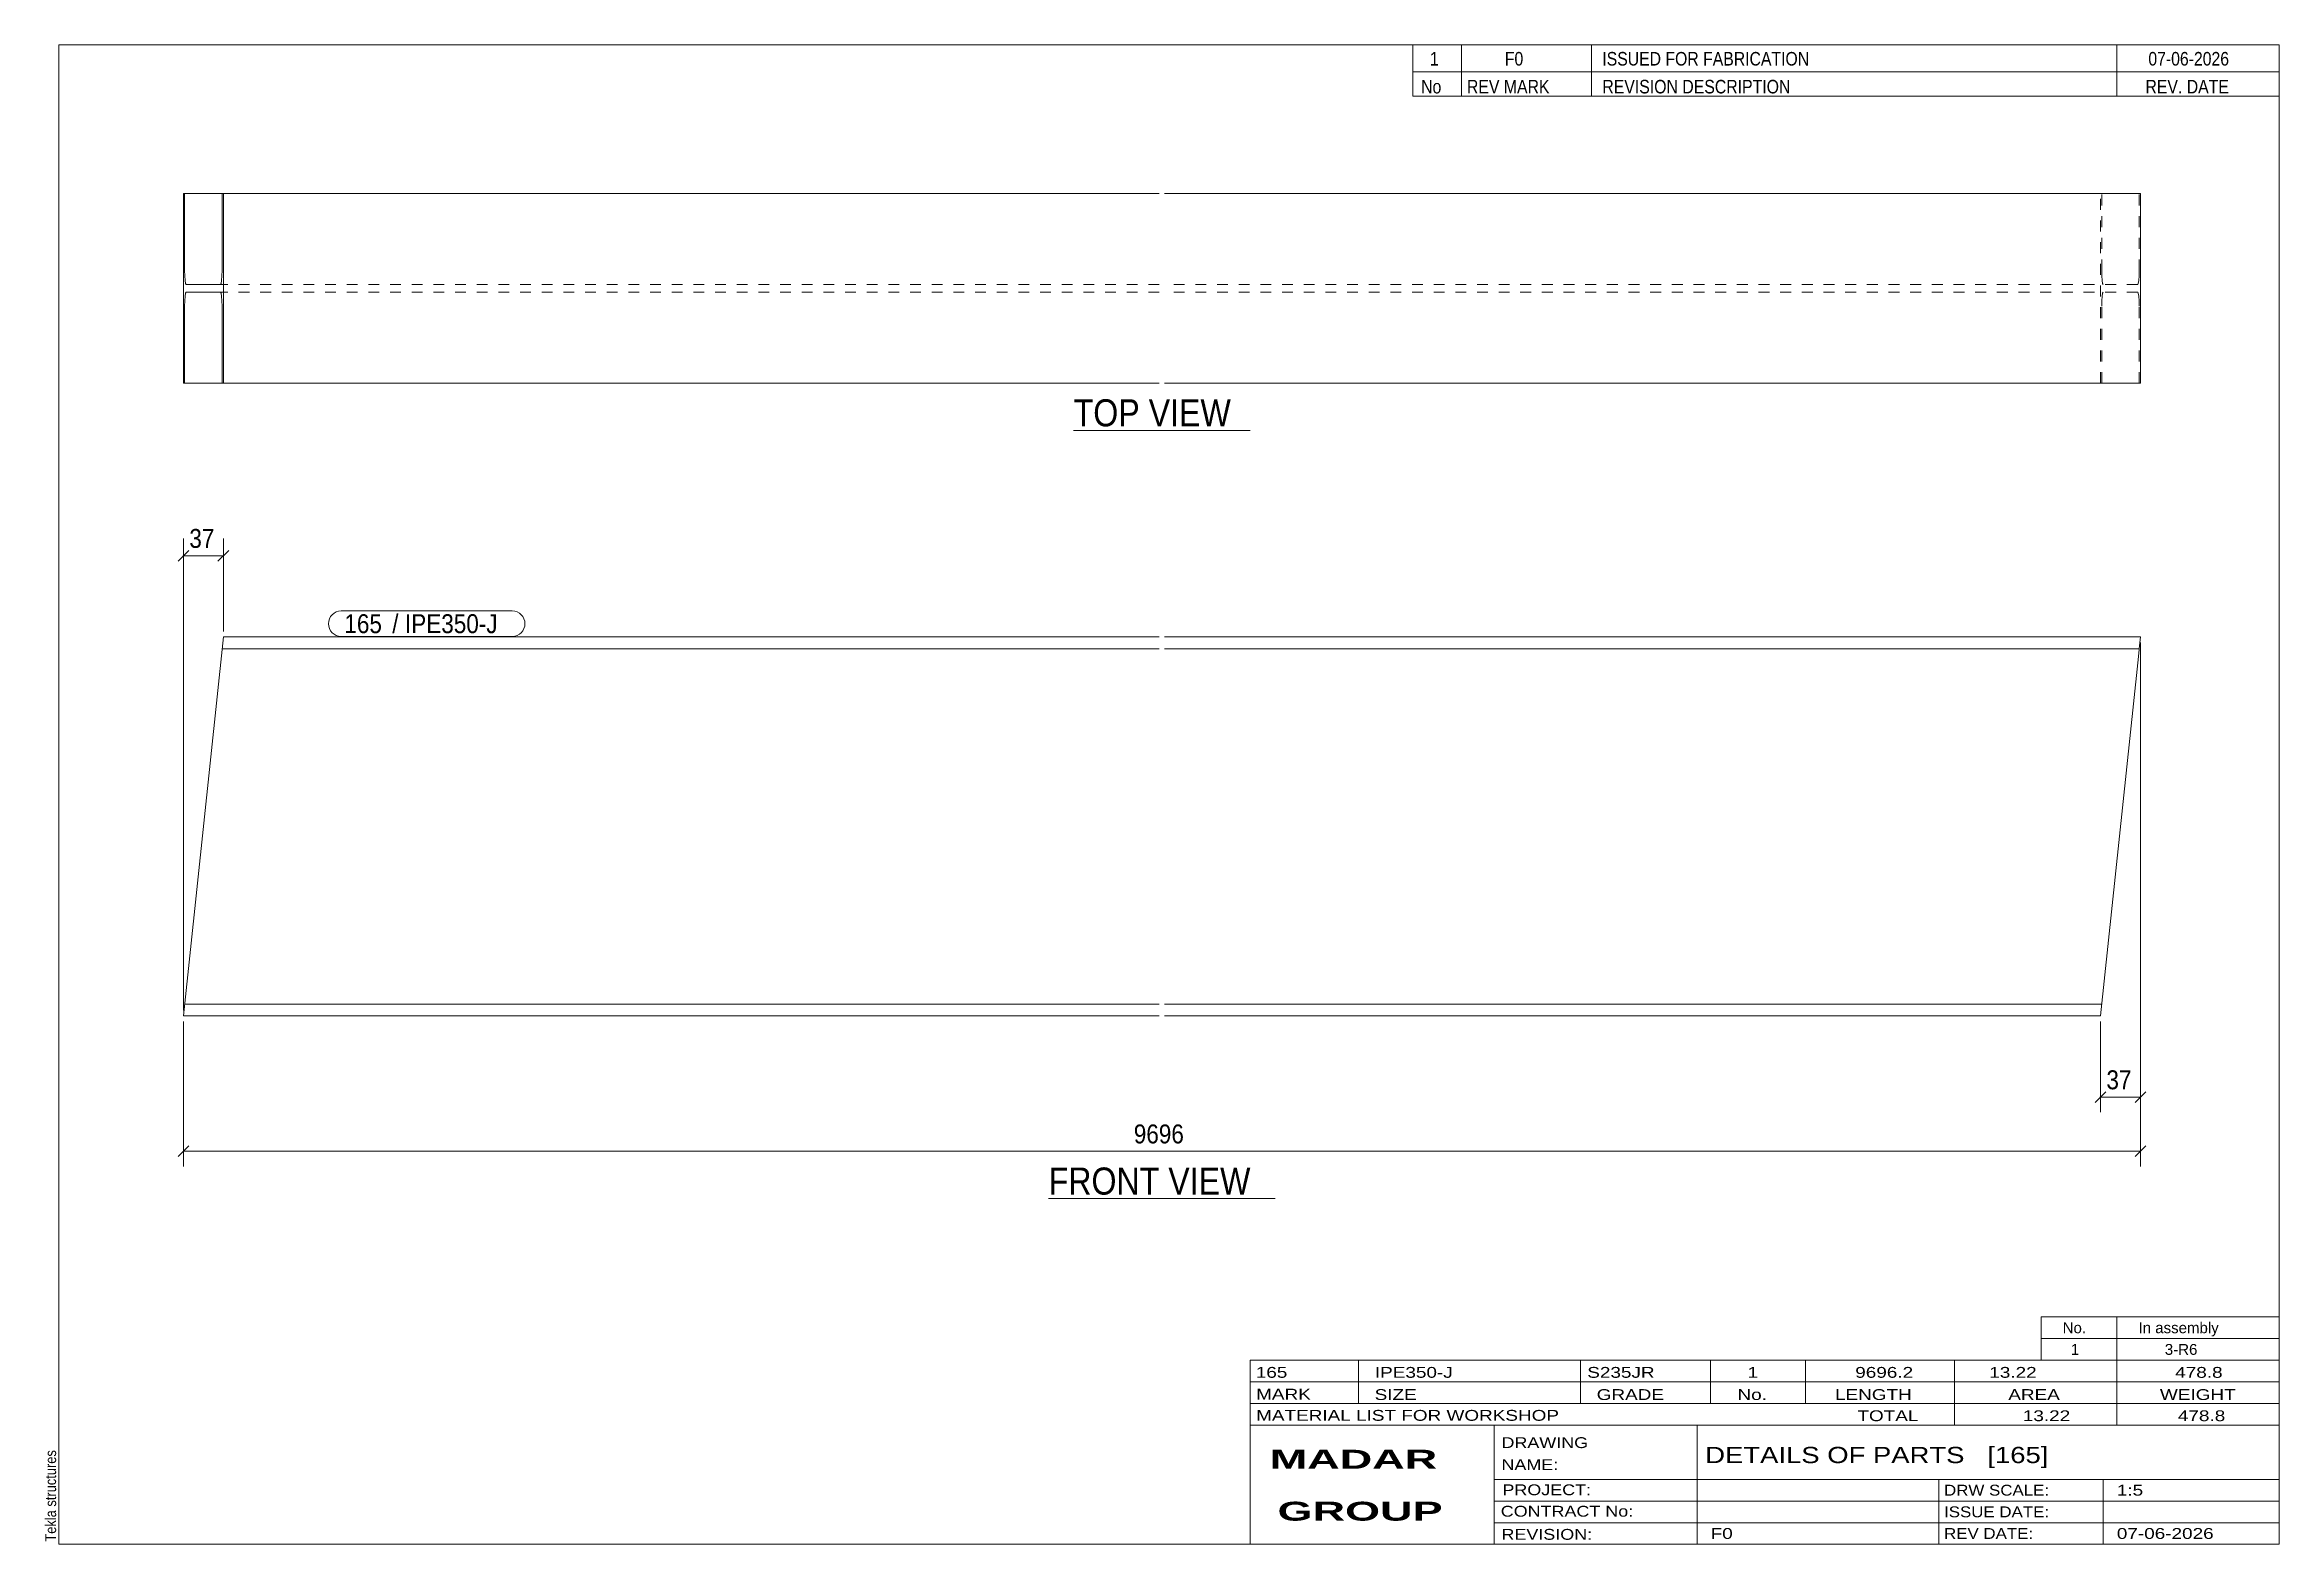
# Model space of a CAD drawing. Header units: millimetres. Extents: x 2 to 415, y 5 to 282.
import ezdxf

# ---------------------------------------------------------------- set-up
doc = ezdxf.new("R2010")
doc.units = ezdxf.units.MM
doc.linetypes.add('XKITLINE00', pattern=[0])
doc.linetypes.add('XKITLINE02', pattern=[4, 2, -2])
for name, color, linetype, lineweight in [('Dimensions', 7, 'Continuous', 0), ('DrawingSheet', 5, 'Continuous', 0), ('OtherObjectType', 7, 'Continuous', 0), ('Part', 2, 'Continuous', 0), ('PartMark', 7, 'Continuous', 0)]:
    doc.layers.add(name, color=color, linetype=linetype, lineweight=lineweight)
doc.styles.add('ARIAL', font='ARIAL.TTF')
doc.styles.add('ARIAL_BOLD', font='ARIALBD.TTF')
doc.styles.add('ARIAL_NARROW', font='ARIALN.TTF')

# ---------------------------------------------------------------- blocks, each defined once
blk = doc.blocks.new('*A1')
at = {"layer": 'Part', "color": 2, "linetype": 'XKITLINE00', "lineweight": 0}
for p, q in [((35.38, 172.6), (28, 102.6)), ((208.18, 170.4), (35.15, 170.4)), ((208.18, 172.6), (35.38, 172.6)), ((389.37, 172.6), (209.18, 172.6)), ((389.13, 170.4), (209.18, 170.4)), ((389.11, 170.2), (388.86, 167.8)), ((389.13, 170.4), (389.11, 170.2)), ((389.37, 172.6), (389.13, 170.4)), ((388.86, 167.8), (381.98, 102.6)), ((208.18, 104.8), (28.23, 104.8)), ((382.22, 104.8), (209.18, 104.8)), ((208.18, 102.6), (28, 102.6)), ((381.98, 102.6), (209.18, 102.6))]:
    blk.add_line(p, q, dxfattribs=at)
at = {"layer": 'Part', "color": 7, "linetype": 'XKITLINE02', "lineweight": 0}
for p, q in [((388.86, 167.8), (389.05, 169.64)), ((382.24, 105), (382.22, 104.8))]:
    blk.add_line(p, q, dxfattribs=at)
blk = doc.blocks.new('*A2')
at = {"layer": 'Part', "color": 2, "linetype": 'XKITLINE00', "lineweight": 0}
for p, q in [((28, 254.5), (208.18, 254.5)), ((28, 219.5), (28, 254.5)), ((28.23, 240.3), (28.23, 254.5)), ((35.15, 240.3), (35.15, 254.5)), ((35.38, 219.5), (35.38, 254.5)), ((209.18, 254.5), (389.37, 254.5)), ((389.37, 254.5), (389.37, 219.5)), ((28.25, 239.31), (28.23, 240.3)), ((35.15, 240.3), (35.13, 239.31)), ((28.31, 238.46), (28.25, 239.31)), ((28.25, 234.69), (28.31, 235.54)), ((28.4, 237.9), (28.31, 238.46)), ((28.31, 235.54), (28.4, 236.1)), ((28.51, 237.7), (28.4, 237.9)), ((28.4, 236.1), (28.51, 236.3)), ((34.88, 237.7), (28.51, 237.7)), ((28.51, 236.3), (34.88, 236.3)), ((34.98, 237.9), (34.88, 237.7)), ((34.88, 236.3), (34.98, 236.1)), ((35.07, 238.46), (34.98, 237.9)), ((34.98, 236.1), (35.07, 235.54)), ((35.13, 239.31), (35.07, 238.46)), ((35.07, 235.54), (35.13, 234.69)), ((28.23, 233.7), (28.25, 234.69)), ((28.23, 219.5), (28.23, 233.7)), ((35.13, 234.69), (35.15, 233.7)), ((35.15, 219.5), (35.15, 233.7)), ((35.15, 219.5), (28, 219.5)), ((208.18, 219.5), (35.15, 219.5)), ((389.37, 219.5), (209.18, 219.5))]:
    blk.add_line(p, q, dxfattribs=at)
at = {"layer": 'Part', "color": 7, "linetype": 'XKITLINE02', "lineweight": 0}
for p, q in [((381.98, 219.5), (381.98, 254.5)), ((382.22, 240.3), (382.22, 254.5)), ((389.13, 240.3), (389.13, 254.5)), ((382.22, 240.3), (382.24, 239.31)), ((389.11, 239.31), (389.13, 240.3)), ((208.18, 237.7), (34.88, 237.7)), ((208.18, 236.3), (34.88, 236.3)), ((388.86, 237.7), (209.18, 237.7)), ((388.86, 236.3), (209.18, 236.3)), ((382.24, 239.31), (382.3, 238.46)), ((382.3, 235.54), (382.24, 234.69)), ((382.3, 238.46), (382.38, 237.9)), ((382.38, 236.1), (382.3, 235.54)), ((382.38, 237.9), (382.49, 237.7)), ((382.49, 236.3), (382.38, 236.1)), ((388.86, 237.7), (388.97, 237.9)), ((388.97, 236.1), (388.86, 236.3)), ((388.97, 237.9), (389.05, 238.46)), ((389.05, 235.54), (388.97, 236.1)), ((389.05, 238.46), (389.11, 239.31)), ((389.11, 234.69), (389.05, 235.54)), ((382.24, 234.69), (382.22, 233.7)), ((382.22, 219.5), (382.22, 233.7)), ((389.13, 233.7), (389.11, 234.69)), ((389.13, 219.5), (389.13, 233.7))]:
    blk.add_line(p, q, dxfattribs=at)
blk = doc.blocks.new('*A3')
at = {"layer": 'DrawingSheet', "color": 5, "linetype": 'XKITLINE00', "lineweight": 0}
for p, q in [((415, 282), (5, 282)), ((5, 282), (5, 5)), ((415, 5), (415, 282)), ((5, 5), (415, 5))]:
    blk.add_line(p, q, dxfattribs=at)
at = {"layer": 'DrawingSheet', "color": 5, "style": 'ARIAL', "width": 0.85}
blk.add_text('Tekla structures', height=2, rotation=90, dxfattribs=at).set_placement((4.5, 5.5))
blk = doc.blocks.new('*A4')
at = {"layer": 'OtherObjectType', "color": 7, "linetype": 'XKITLINE00', "lineweight": 0}
for p, q in [((371, 47), (415, 47)), ((371, 43), (371, 47)), ((385, 43), (385, 47)), ((415, 43), (415, 47)), ((371, 43), (415, 43)), ((371, 39), (371, 43)), ((385, 39), (385, 43)), ((415, 39), (415, 43)), ((371, 39), (415, 39))]:
    blk.add_line(p, q, dxfattribs=at)
at = {"layer": 'OtherObjectType', "color": 7, "style": 'ARIAL_NARROW', "width": 1.211571}
for s, p in [('No.', (375, 44)), ('In assembly', (389, 44)), ('1', (376.5, 40)), ('3-R6', (393.86, 40))]:
    blk.add_text(s, height=2, dxfattribs=at).set_placement(p)
blk = doc.blocks.new('*A5')
at = {"layer": 'OtherObjectType', "color": 7, "linetype": 'XKITLINE00', "lineweight": 0}
for p, q in [((255, 282), (415, 282)), ((415, 282), (255, 282)), ((255, 282), (255, 277)), ((264, 282), (264, 277)), ((288, 282), (288, 277)), ((385, 282), (385, 277)), ((415, 282), (415, 277)), ((255, 277), (415, 277)), ((255, 277), (255, 272.5)), ((255, 277), (415, 277)), ((264, 277), (264, 272.5)), ((288, 277), (288, 272.5)), ((385, 277), (385, 272.5)), ((415, 277), (415, 272.5)), ((415, 272.5), (255, 272.5))]:
    blk.add_line(p, q, dxfattribs=at)
at = {"layer": 'OtherObjectType', "color": 7, "style": 'ARIAL_NARROW'}
for s, width, p in [('1', 1.017001, (258.16, 278.15)), ('F0', 1.017001, (272, 278.15)), ('ISSUED FOR FABRICATION', 1.017001, (290, 278.15)), ('07-06-2026', 1.017001, (390.82, 278.15)), ('No', 1.02, (256.54, 273)), ('REV MARK', 1.02, (265, 273)), ('REVISION DESCRIPTION', 1.02, (290, 273)), ('REV. DATE', 1.02, (390.28, 273))]:
    blk.add_text(s, height=2.5, dxfattribs=dict(at, width=width)).set_placement(p)
blk = doc.blocks.new('*A6')
at = {"layer": 'OtherObjectType', "color": 7, "linetype": 'XKITLINE00', "lineweight": 0}
for p, q in [((225, 39), (415, 39)), ((225, 39), (225, 35)), ((225, 39), (415, 39)), ((245, 35), (245, 39)), ((286, 35), (286, 39)), ((310, 35), (310, 39)), ((327.5, 35), (327.5, 39)), ((355, 35), (355, 39)), ((385, 35), (385, 39)), ((415, 35), (415, 39)), ((225, 35), (415, 35)), ((225, 35), (225, 5)), ((225, 35), (415, 35)), ((245, 31), (245, 35)), ((286, 31), (286, 35)), ((310, 31), (310, 35)), ((327.5, 31), (327.5, 35)), ((355, 31), (355, 35)), ((385, 31), (385, 35)), ((415, 31), (415, 35)), ((225, 31), (415, 31)), ((355, 27), (355, 31)), ((385, 27), (385, 31)), ((415, 27), (415, 31)), ((225, 27), (415, 27)), ((270, 21), (270, 27)), ((307.5, 17), (307.5, 27)), ((415, 21), (415, 27)), ((270, 21), (270, 5)), ((415, 17), (415, 21)), ((270, 17), (415, 17)), ((307.5, 5), (307.5, 17)), ((352.16, 13), (352.16, 17)), ((382.5, 5), (382.5, 17)), ((415, 13), (415, 17)), ((270, 13), (415, 13)), ((352.16, 5), (352.16, 13)), ((415, 9), (415, 13)), ((270, 9), (415, 9)), ((415, 5), (415, 9)), ((225, 5), (415, 5)), ((262.5, 5), (415, 5))]:
    blk.add_line(p, q, dxfattribs=at)
at = {"layer": 'OtherObjectType', "color": 7, "style": 'ARIAL_NARROW'}
for s, height, width, p in [('165', 2, 1.525501, (226.01, 35.76)), ('IPE350-J', 2, 1.525501, (248, 35.76)), ('S235JR', 2, 1.525501, (287.22, 35.76)), ('1', 2, 1.525501, (316.82, 35.76)), ('9696.2', 2, 1.525501, (336.7, 35.76)), ('13.22', 2, 1.525501, (361.45, 35.76)), ('478.8', 2, 1.525501, (395.78, 35.76)), ('MARK', 2, 1.525501, (226.08, 31.73)), ('SIZE', 2, 1.525501, (247.96, 31.66)), ('GRADE', 2, 1.525501, (288.96, 31.66)), ('No.', 2, 1.525501, (314.96, 31.66)), ('LENGTH', 2, 1.525501, (332.96, 31.66)), ('AREA', 2, 1.525501, (364.96, 31.66)), ('WEIGHT', 2, 1.525501, (392.96, 31.66)), ('MATERIAL LIST FOR WORKSHOP', 2, 1.525501, (226.08, 27.82)), ('TOTAL', 2, 1.525501, (337.1, 27.75)), ('13.22', 2, 1.525501, (367.64, 27.75)), ('478.8', 2, 1.525501, (396.27, 27.75)), ('DRAWING', 2, 1.445, (271.38, 22.78)), ('NAME:', 2, 1.445, (271.38, 18.72)), ('DETAILS OF PARTS   [165]', 3, 1.474651, (309, 20)), ('PROJECT:', 2, 1.445, (271.55, 14.07)), ('DRW SCALE:', 2, 1.36, (353.1, 14)), ('1:5', 2, 1.525501, (385, 14)), ('CONTRACT No:', 2, 1.445, (271.25, 10.11)), ('ISSUE DATE:', 2, 1.36, (353.1, 10)), ('REVISION:', 2, 1.445, (271.38, 5.84)), ('F0', 2, 1.525501, (310, 6)), ('REV DATE:', 2, 1.36, (353.1, 6)), ('07-06-2026', 2, 1.525501, (385, 6))]:
    blk.add_text(s, height=height, dxfattribs=dict(at, width=width)).set_placement(p)
at = {"layer": 'OtherObjectType', "color": 1, "style": 'ARIAL_BOLD', "width": 1.7}
for s, p in [('MADAR ', (228.58, 18.97)), ('GROUP', (230.03, 9.37))]:
    blk.add_text(s, height=3.5, dxfattribs=at).set_placement(p)
blk = doc.blocks.new('*A7')
at = {"layer": 'Dimensions', "color": 7, "linetype": 'XKITLINE00', "lineweight": 0}
for p, q in [((389.37, 171.6), (389.37, 74.8)), ((28, 101.6), (28, 74.8)), ((28.99, 78.59), (27.01, 76.61)), ((390.36, 78.59), (388.38, 76.61)), ((28, 77.6), (389.37, 77.6))]:
    blk.add_line(p, q, dxfattribs=at)
at = {"layer": 'Dimensions', "color": 3}
for p in [(28, 77.6), (389.37, 77.6)]:
    blk.add_point(p, dxfattribs=at)
at = {"layer": 'Dimensions', "color": 3, "style": 'ARIAL', "width": 0.85}
blk.add_text('9696', height=3.5, dxfattribs=at).set_placement((203.49, 79.05))
blk = doc.blocks.new('*A8')
at = {"layer": 'Dimensions', "color": 7, "linetype": 'XKITLINE00', "lineweight": 0}
for p, q in [((28, 103.6), (28, 190.8)), ((35.38, 173.6), (35.38, 190.8)), ((28.99, 188.59), (27.01, 186.61)), ((28, 187.6), (35.38, 187.6)), ((36.37, 188.59), (34.39, 186.61))]:
    blk.add_line(p, q, dxfattribs=at)
at = {"layer": 'Dimensions', "color": 3}
for p in [(28, 187.6), (35.38, 187.6)]:
    blk.add_point(p, dxfattribs=at)
at = {"layer": 'Dimensions', "color": 3, "style": 'ARIAL', "width": 0.85}
blk.add_text('37', height=3.5, dxfattribs=at).set_placement((29.1, 189.05))
blk = doc.blocks.new('*A9')
at = {"layer": 'Dimensions', "color": 7, "linetype": 'XKITLINE00', "lineweight": 0}
for p, q in [((389.37, 171.6), (389.37, 84.8)), ((381.98, 101.6), (381.98, 84.8)), ((382.97, 88.59), (380.99, 86.61)), ((381.98, 87.6), (389.37, 87.6)), ((390.36, 88.59), (388.38, 86.61))]:
    blk.add_line(p, q, dxfattribs=at)
at = {"layer": 'Dimensions', "color": 3}
for p in [(381.98, 87.6), (389.37, 87.6)]:
    blk.add_point(p, dxfattribs=at)
at = {"layer": 'Dimensions', "color": 3, "style": 'ARIAL', "width": 0.85}
blk.add_text('37', height=3.5, dxfattribs=at).set_placement((383.08, 89.05))
blk = doc.blocks.new('*A10')
at = {"layer": 'PartMark', "color": 7, "linetype": 'XKITLINE00', "lineweight": 0}
for p, q in [((57.13, 177.4), (88.72, 177.4)), ((57.13, 172.7), (88.72, 172.7))]:
    blk.add_line(p, q, dxfattribs=at)
for centre, start, end in [((57.13, 175.05), 90, 270), ((88.72, 175.05), 270, 90)]:
    blk.add_arc(centre, 2.35, start, end, dxfattribs=at)
at = {"layer": 'PartMark', "color": 1, "style": 'ARIAL', "width": 0.85}
blk.add_text('165', height=3.5, dxfattribs=at).set_placement((57.73, 173.3))
at = {"layer": 'PartMark', "color": 3, "style": 'ARIAL', "width": 0.85}
for s, p in [('/', (66.57, 173.3)), ('IPE350-J', (68.92, 173.3))]:
    blk.add_text(s, height=3.5, dxfattribs=at).set_placement(p)
blk = doc.blocks.new('*A11')
at = {"layer": 'OtherObjectType', "color": 7, "linetype": 'XKITLINE00', "lineweight": 0}
blk.add_line((187.76, 68.85), (229.61, 68.85), dxfattribs=at)
at = {"layer": 'OtherObjectType', "color": 3, "style": 'ARIAL', "width": 0.85}
blk.add_text('FRONT VIEW', height=5, dxfattribs=at).set_placement((187.76, 69.6))
blk = doc.blocks.new('*A12')
at = {"layer": 'OtherObjectType', "color": 7, "linetype": 'XKITLINE00', "lineweight": 0}
blk.add_line((192.38, 210.75), (224.98, 210.75), dxfattribs=at)
at = {"layer": 'OtherObjectType', "color": 3, "style": 'ARIAL', "width": 0.85}
blk.add_text('TOP VIEW', height=5, dxfattribs=at).set_placement((192.38, 211.5))

msp = doc.modelspace()

# ---------------------------------------------------------------- block references
at = {"lineweight": 0}
for name in ['*A3', '*A5', '*A2', '*A12', '*A8', '*A10', '*A7', '*A1', '*A9', '*A11', '*A4', '*A6']:
    msp.add_blockref(name, (0, 0), dxfattribs=at)

doc.saveas('drawing.dxf')
